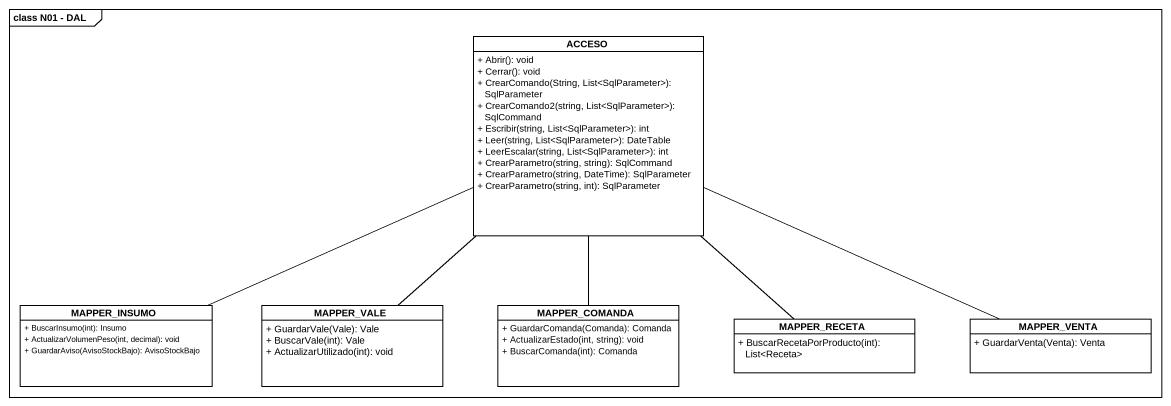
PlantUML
@startuml
mainframe class N01 - DAL
hide circle
hide empty members
skinparam classAttributeIconSize 0
class ACCESO {
  + Abrir(): void
  + Cerrar(): void
  + CrearComando(String, List<SqlParameter>): SqlParameter
  + CrearComando2(string, List<SqlParameter>): SqlCommand
  + Escribir(string, List<SqlParameter>): int
  + Leer(string, List<SqlParameter>): DateTable
  + LeerEscalar(string, List<SqlParameter>): int
  + CrearParametro(string, string): SqlCommand
  + CrearParametro(string, DateTime): SqlParameter
  + CrearParametro(string, int): SqlParameter
}
class MAPPER_INSUMO {
  + BuscarInsumo(int): Insumo
  + ActualizarVolumenPeso(int, decimal): void
  + GuardarAviso(AvisoStockBajo): AvisoStockBajo
}
class MAPPER_VALE {
  + GuardarVale(Vale): Vale
  + BuscarVale(int): Vale
  + ActualizarUtilizado(int): void
}
class MAPPER_COMANDA {
  + GuardarComanda(Comanda): Comanda
  + ActualizarEstado(int, string): void
  + BuscarComanda(int): Comanda
}
class MAPPER_RECETA {
  + BuscarRecetaPorProducto(int): List<Receta>
}
class MAPPER_VENTA {
  + GuardarVenta(Venta): Venta
}
MAPPER_INSUMO -right- ACCESO
MAPPER_VALE -up- ACCESO
MAPPER_COMANDA -up- ACCESO
MAPPER_RECETA -up- ACCESO
MAPPER_VENTA -left- ACCESO
@enduml
